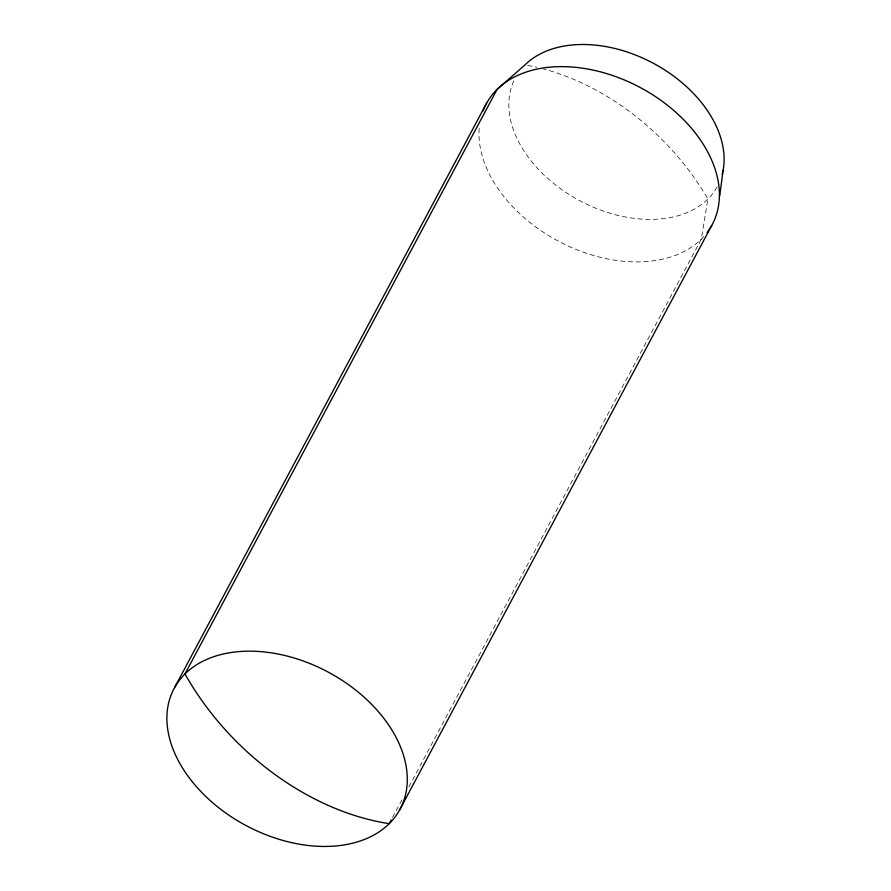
<?xml version="1.0" encoding="UTF-8"?>
<svg xmlns="http://www.w3.org/2000/svg" width="891" height="891" viewBox="0 0 891 891"><rect width="100%" height="100%" fill="white"/><g stroke="black" fill="none" stroke-linecap="round" stroke-linejoin="round"><path stroke-width="0.67" stroke-dasharray="4.46 3.34" d="M392.486 817.537L402.32 799.116M408.88 786.842L701.317 239.144L707.911 198.983A214.208 153.787 45.3 0 0 543.31 68.897M527.617 65.355A214.208 153.787 45.3 0 1 536.761 67.259M717.066 187.043A114.716 77.94 28.1 0 1 579.05 200.319A114.716 77.94 28.1 0 1 515.21 78.029M703.89 236.438A128.104 87.04 28.1 0 1 563.301 243.677A128.104 87.04 28.1 0 1 479.503 125.263"/><path stroke-width="1.34" d="M719.739 195.675L723.102 170.359M174.558 687.607L486.664 103.066M391.171 819.998L389.211 823.674A232.718 167.085 45.3 0 1 184.972 673.93L497.078 89.401L525.011 64.887A114.716 77.94 28.1 0 1 655.631 64.52A114.716 77.94 28.1 0 1 722.189 174.413M399.614 810.008A128.104 87.04 28.1 0 0 267.434 652.312A128.104 87.04 28.1 0 0 194.216 784.102A128.104 87.04 28.1 0 0 399.614 810.008L711.731 225.479M483.067 110.818A128.104 87.04 28.1 0 1 641.475 88.187A128.104 87.04 28.1 0 1 707.042 232.64"/></g></svg>
